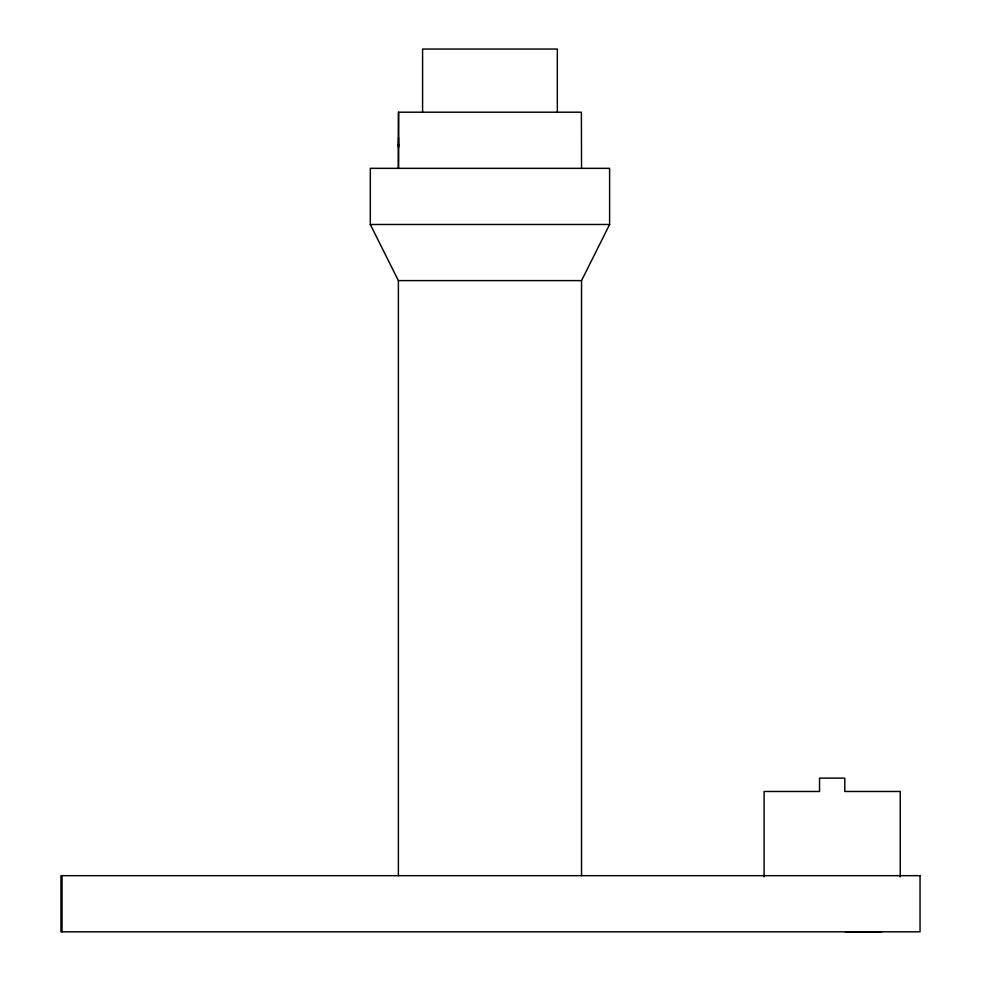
<?xml version="1.0" encoding="UTF-8"?>
<svg xmlns="http://www.w3.org/2000/svg" width="981" height="981" viewBox="0 0 981 981"><rect width="100%" height="100%" fill="white"/><g stroke="black" fill="none" stroke-linecap="round" stroke-linejoin="round"><path stroke-width="1.47" d="M398.384 168.34L398.531 112.202L581.39 112.202L581.537 168.34M398.531 137.683L398.507 147.211L398.519 144.158M581.537 875.677L581.537 280.615L609.606 224.477L609.606 168.34L370.315 168.34L370.315 224.477L398.384 280.615L398.384 875.677M370.315 224.477L609.606 224.477M398.384 280.615L581.537 280.615M845.242 931.95L881.674 931.95M900.239 876.891L900.239 791.471L844.8 791.471L844.8 778.129L819.54 778.129L819.54 791.471L764.101 791.471L764.101 876.891M557.331 112.202L557.331 49.05L422.59 49.05L422.59 112.202M398.531 112.202L398.531 168.34M62.036 875.677L62.036 931.815M920.043 875.677L60.957 875.677L60.957 931.815L920.043 931.815L920.043 875.677"/></g></svg>
